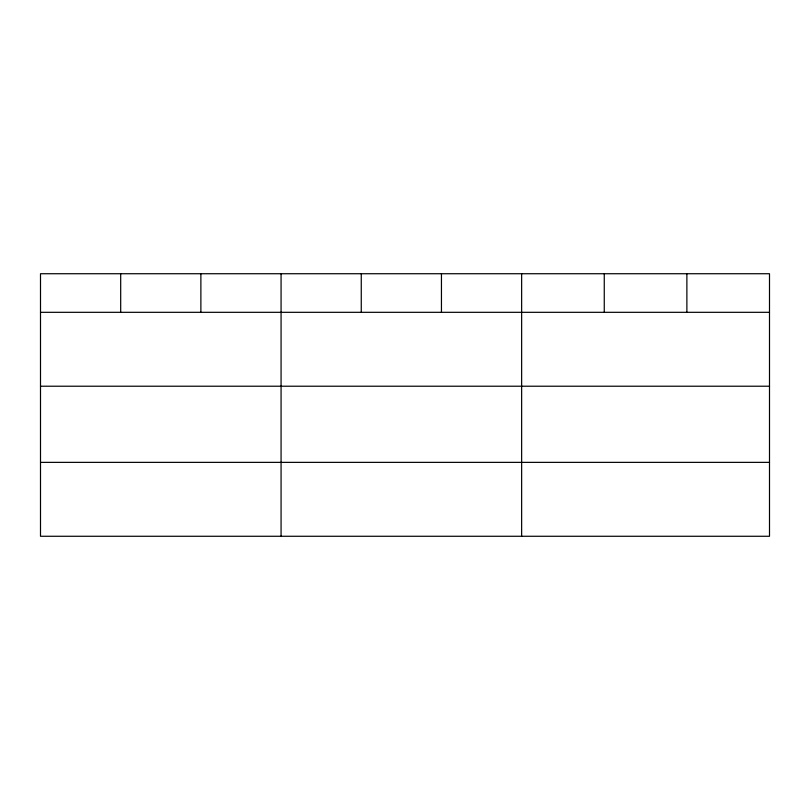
<?xml version="1.0" encoding="UTF-8"?>
<svg xmlns="http://www.w3.org/2000/svg" width="810" height="810" viewBox="0 0 810 810"><rect width="100%" height="100%" fill="white"/><g stroke="black" fill="none" stroke-linecap="round" stroke-linejoin="round"><path stroke-width="1.21" d="M769.5 386.218L769.5 273.729L40.5 273.729L40.5 536.271L769.5 536.271L769.5 386.218L40.5 386.218M40.5 312.316L769.5 312.316M40.5 462.368L769.5 462.368M686.88 273.729L686.88 312.316M604.26 273.729L604.26 312.316M521.64 273.729L521.64 536.271M441.45 273.729L441.45 312.316M361.26 273.729L361.26 312.316M281.07 273.729L281.07 536.271M200.88 273.729L200.88 312.316M120.69 273.729L120.69 312.316"/></g></svg>
